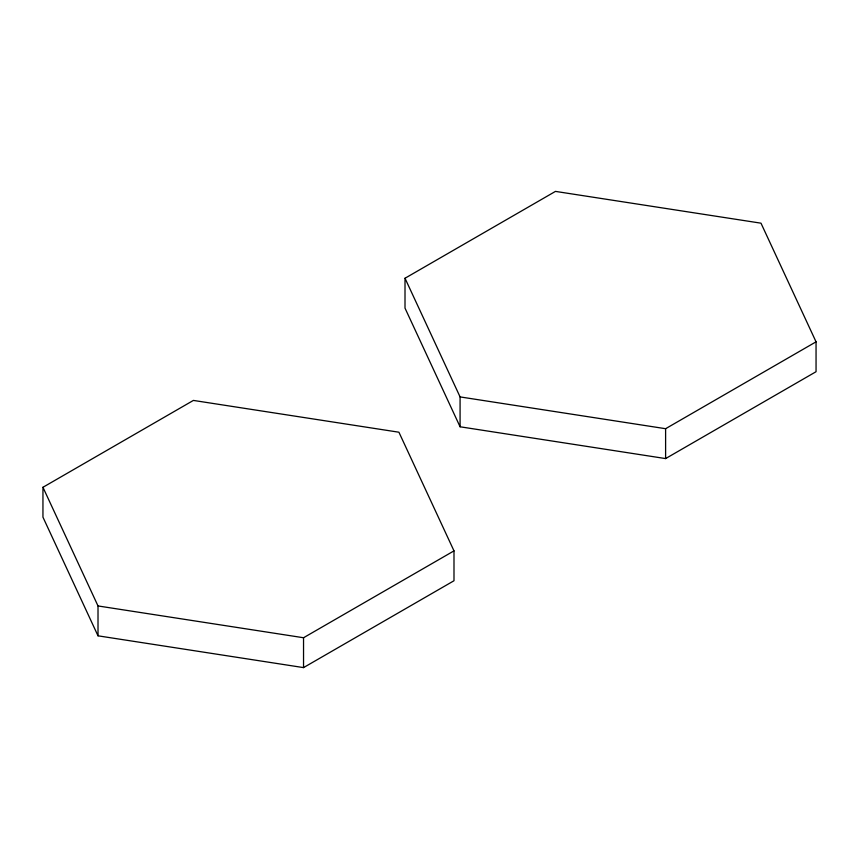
<?xml version="1.0" encoding="UTF-8"?>
<svg xmlns="http://www.w3.org/2000/svg" width="859" height="859" viewBox="0 0 859 859"><rect width="100%" height="100%" fill="white"/><g stroke="black" fill="none" stroke-linecap="round" stroke-linejoin="round"><path stroke-width="1.29" d="M42.95 487.289L193.393 400.423L398.92 432.217L453.992 550.877L453.992 580.748L303.538 667.604L98.012 635.821L42.95 517.161L42.95 487.289L98.012 605.949L98.012 635.821M405.008 278.252L555.462 191.396L760.988 223.179L816.05 341.839L816.05 371.711L665.607 458.577L460.08 426.783L405.008 308.123L405.008 278.252L460.08 396.912L460.08 426.783M98.012 605.949L303.538 637.743L453.992 550.877M460.08 396.912L665.607 428.705L816.05 341.839M665.607 428.705L665.607 458.577M303.538 637.743L303.538 667.604"/></g></svg>
